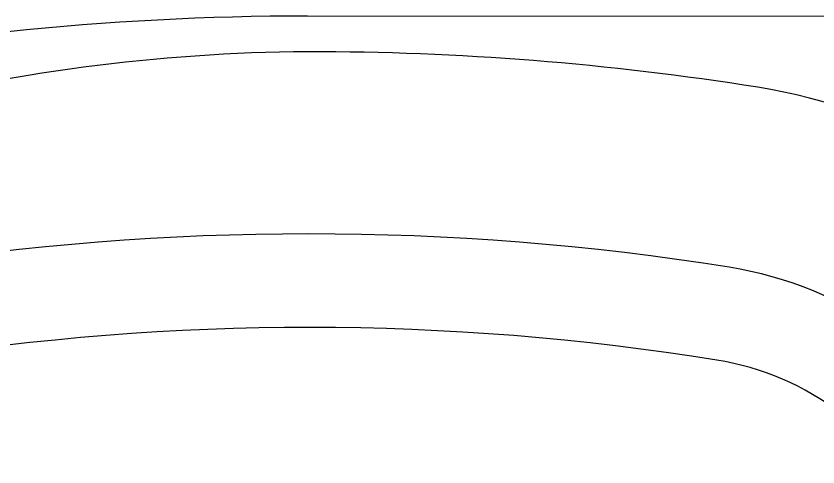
# Model space of a CAD drawing. Extents: x 832 to 911, y 781 to 934.
# Drawn here: x 861.4 to 869.96, y 803.5 to 808.32 of the extents above; entities that cross this region are included whole.
import ezdxf

# ---------------------------------------------------------------- set-up
doc = ezdxf.new("R2010")
doc.units = 0
doc.header["$MEASUREMENT"] = 0
doc.layers.add('1', color=4, linetype='Continuous')

# ---------------------------------------------------------------- blocks, each defined once
blk = doc.blocks.new('2018 SOVEREIGN HL')
at = {"layer": '1', "color": 3, "linetype": 'Continuous', "lineweight": 15}
blk.add_line((32.8175, 11.2218), (45.7029, 11.2218), dxfattribs=at)
at = {"layer": '1', "color": 3}
for centre, radius, start, end in [((32.8427, -19.9068), 31.1287, 90.04633, 101.85249), ((32.8287, -19.5764), 28.4715, 80.93122, 99.06691), ((36.6858, 4.5888), 4.0003, 27.66158, 80.93122), ((32.8288, -19.5035), 27.3992, 80.85423, 99.09198), ((36.7122, 4.6179), 2.9672, 24.78417, 80.85423)]:
    blk.add_arc(centre, radius, start, end, dxfattribs=at)
at = {"layer": '1', "color": 2}
for centre, radius, start, end in [((32.9608, -8.457), 19.2984, 90.42543, 104.66499), ((32.8253, -19.6278), 30.4687, 80.94031, 90.01467), ((36.6864, 4.5917), 5.9434, 37.92678, 80.93327)]:
    blk.add_arc(centre, radius, start, end, dxfattribs=at)

msp = doc.modelspace()

# ---------------------------------------------------------------- block references
at = {"layer": '1'}
msp.add_blockref('2018 SOVEREIGN HL', (831.6943, 797.0948), dxfattribs=at)

doc.saveas('drawing.dxf')
